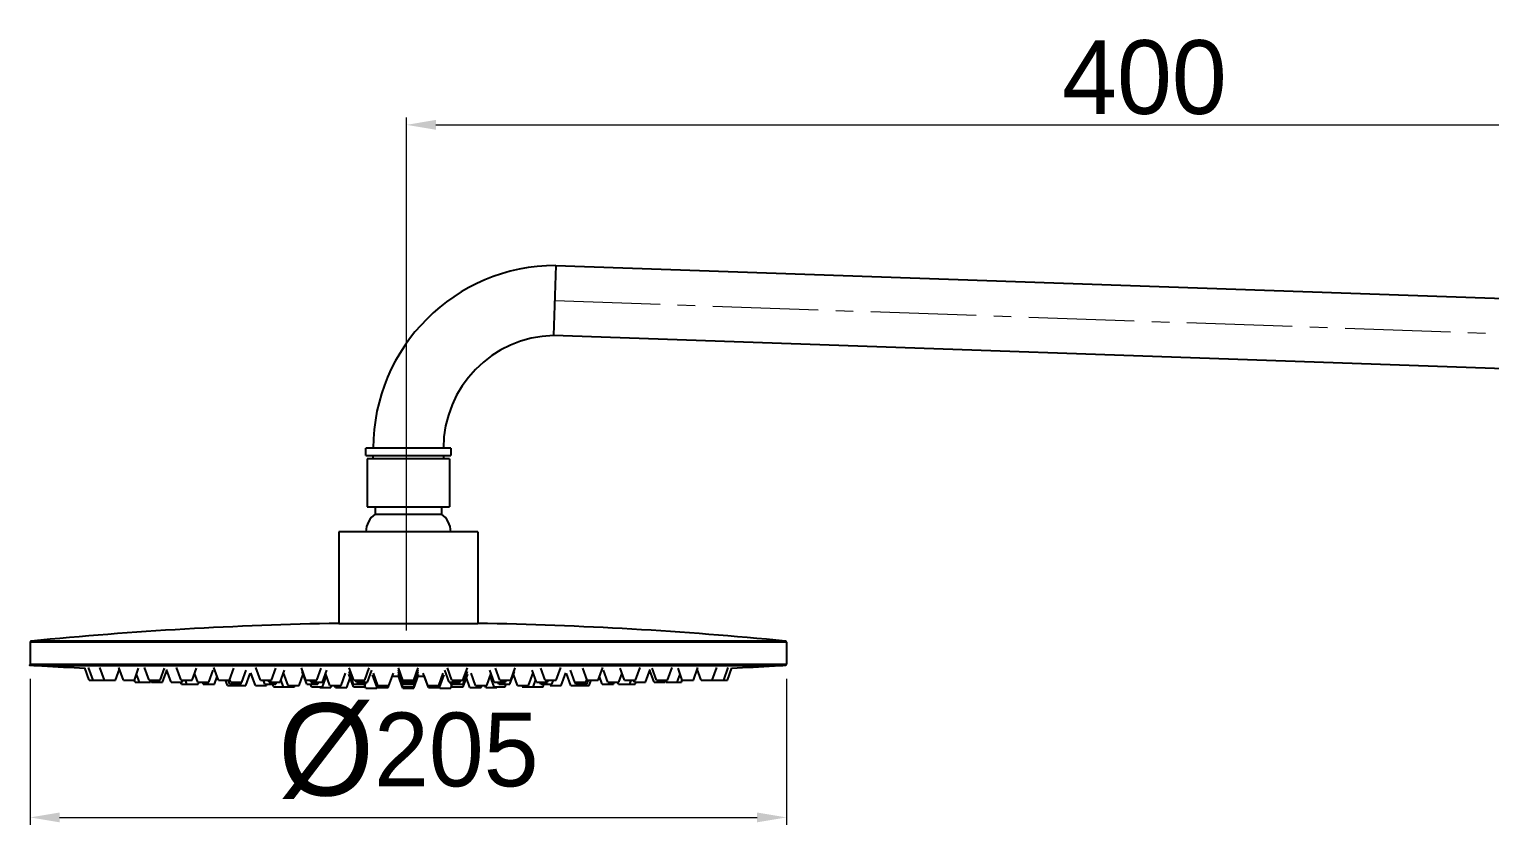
# Model space of a CAD drawing. Extents: x 0 to 3160, y 0 to 2315.
# Drawn here: x 1519.4 to 1915.2, y 1251.1 to 1466.9 of the extents above; entities that cross this region are included whole.
import ezdxf

# ---------------------------------------------------------------- set-up
doc = ezdxf.new("R2010")
doc.units = 0
doc.header["$LTSCALE"] = 3
doc.header["$MEASUREMENT"] = 0
doc.header["$PDMODE"] = 3
doc.header["$PDSIZE"] = -10
doc.linetypes.add('CENTER2', pattern=[28.575, 19.05, -3.175, 3.175, -3.175])
doc.layers.get('0').update_dxf_attribs({"linetype": 'CONTINUOUS'})
doc.layers.get('DEFPOINTS').update_dxf_attribs({"linetype": 'CONTINUOUS'})
doc.layers.add('Cneter', color=1, linetype='CENTER2', lineweight=13)
doc.styles.add('Daelim Dimension', font='')
doc.styles.get('Daelim Dimension').set_extended_font_data('나눔고딕')
doc.dimstyles.new('DEFAULT', dxfattribs={"dimscale": 2, "dimtxt": 2, "dimasz": 2, "dimexe": 0, "dimexo": 2, "dimgap": 1, "dimtad": 1, "dimdec": 1, "dimzin": 9, "dimdsep": 46, "dimtxsty": 'Daelim Dimension', "dimcen": 0.5, "dimclrd": 252, "dimclre": 252, "dimclrt": 3, "dimadec": 1, "dimazin": 0, "dimtfac": 1, "dimtdec": 1, "dimtix": 1, "dimtmove": 0, "dimatfit": 3, "dimfxl": 1, "dimtolj": 1, "dimtzin": 1, "dimlwd": 9, "dimlwe": 9, "dimarcsym": 0})

# ---------------------------------------------------------------- blocks, each defined once
blk = doc.blocks.new('*D2')
at = {"color": 5, "lineweight": 9, "ltscale": 0.5, "transparency": 16777216}
for p, q in [((1621.64, 1303.8), (1621.64, 1442.93)), ((1629.64, 1440.93), (2013.64, 1440.93)), ((2021.64, 1326.8), (2021.64, 1442.93))]:
    blk.add_line(p, q, dxfattribs=at)
at = {"color": 5, "ltscale": 0.5, "transparency": 16777216}
for points in [[(1629.64, 1442.27), (1629.64, 1439.6), (1621.64, 1440.93)], [(2013.64, 1442.27), (2013.64, 1439.6), (2021.64, 1440.93)]]:
    blk.add_solid(points, dxfattribs=at)
at = {"layer": 'DEFPOINTS', "color": 0, "ltscale": 0.5, "transparency": 16777216}
for p in [(2021.64, 1440.93), (2021.64, 1322.8), (1621.64, 1299.8)]:
    blk.add_point(p, dxfattribs=at)
at = {"color": 7, "ltscale": 0.5, "transparency": 16777216, "insert": (1821.64, 1453.75), "char_height": 20, "attachment_point": 5, "style": 'Daelim Dimension'}
blk.add_mtext('\\A1;400', dxfattribs=at)
blk = doc.blocks.new('*D3')
at = {"color": 5, "lineweight": 9, "ltscale": 0.5, "transparency": 16777216}
for p, q in [((1519.65, 1290.68), (1519.65, 1251.1)), ((1724.65, 1290.68), (1724.65, 1251.1)), ((1527.65, 1253.1), (1716.65, 1253.1))]:
    blk.add_line(p, q, dxfattribs=at)
at = {"color": 5, "ltscale": 0.5, "transparency": 16777216}
for points in [[(1527.65, 1254.43), (1527.65, 1251.77), (1519.65, 1253.1)], [(1716.65, 1254.43), (1716.65, 1251.77), (1724.65, 1253.1)]]:
    blk.add_solid(points, dxfattribs=at)
at = {"layer": 'DEFPOINTS', "color": 0, "ltscale": 0.5, "transparency": 16777216}
for p in [(1519.65, 1294.68), (1724.65, 1294.68), (1724.65, 1253.1)]:
    blk.add_point(p, dxfattribs=at)
at = {"color": 7, "ltscale": 0.5, "transparency": 16777216, "insert": (1622.15, 1271.07), "char_height": 20, "attachment_point": 5, "style": 'Daelim Dimension'}
blk.add_mtext('\\A1;{\\H1.25x;\\C256;Ø}205', dxfattribs=at)

msp = doc.modelspace()

# ---------------------------------------------------------------- linework, layer by layer
at = {"ltscale": 0.5}
msp.add_line((1662.15, 1402.77), (1661.49, 1383.78), dxfattribs=at)
at = {"color": 7, "linetype": 'Continuous'}
for p, q in [((1662.15, 1402.77), (1961.97, 1392.3)), ((1961.31, 1373.31), (1661.49, 1383.78)), ((1610.65, 1351.27), (1610.65, 1353.27)), ((1633.65, 1353.27), (1610.65, 1353.27)), ((1610.65, 1351.27), (1633.65, 1351.27)), ((1611, 1350.38), (1611, 1337.38)), ((1633.3, 1350.38), (1611, 1350.38)), ((1612.65, 1350.38), (1612.65, 1351.27)), ((1631.65, 1351.27), (1631.65, 1350.38)), ((1633.3, 1350.38), (1633.3, 1337.38)), ((1633.65, 1353.27), (1633.65, 1351.27)), ((1611, 1337.38), (1633.3, 1337.38)), ((1613.15, 1337.38), (1613.15, 1335.38)), ((1613.15, 1335.38), (1631.15, 1335.38)), ((1631.15, 1337.38), (1631.15, 1335.38)), ((1603.3, 1330.58), (1603.3, 1305.73)), ((1641, 1330.58), (1603.3, 1330.58)), ((1641, 1330.58), (1641, 1305.73)), ((1603.3, 1305.73), (1641, 1305.73)), ((1519.65, 1300.63), (1519.65, 1294.68)), ((1724.65, 1300.63), (1724.65, 1294.68)), ((1519.93, 1294.39), (1519.93, 1294.39)), ((1520.14, 1294.39), (1520.19, 1294.38)), ((1520.79, 1294.38), (1520.18, 1294.38)), ((1521.59, 1294.38), (1521.03, 1294.38)), ((1521.59, 1294.38), (1523.23, 1294.39)), ((1523.23, 1294.39), (1523.73, 1294.39)), ((1523.73, 1294.39), (1622.15, 1294.39)), ((1622.15, 1294.39), (1622.96, 1294.39)), ((1622.96, 1294.39), (1721, 1294.39)), ((1721, 1294.39), (1721.44, 1294.39)), ((1721.44, 1294.39), (1722.5, 1294.39)), ((1724.37, 1294.39), (1721.56, 1294.22)), ((1722.5, 1294.39), (1724.37, 1294.39)), ((1724.37, 1294.39), (1724.37, 1294.39)), ((1721.56, 1294.22), (1522.75, 1294.22)), ((1535.65, 1290.34), (1534.46, 1293.67)), ((1536.7, 1290.34), (1535.47, 1293.79)), ((1539.81, 1290.34), (1538.58, 1293.79)), ((1539.7, 1290.34), (1539.76, 1290.5)), ((1542.81, 1290.34), (1543.86, 1293.29)), ((1544.92, 1290.34), (1543.69, 1293.78)), ((1547.92, 1290.34), (1549.06, 1293.54)), ((1549.25, 1289.76), (1548.48, 1291.92)), ((1551.89, 1290.34), (1550.66, 1293.77)), ((1554.89, 1290.34), (1556.03, 1293.55)), ((1555.52, 1289.76), (1556.68, 1292.99)), ((1557.87, 1289.76), (1556.64, 1293.19)), ((1560.55, 1290.34), (1559.33, 1293.75)), ((1563.55, 1290.34), (1564.7, 1293.57)), ((1565.11, 1289.76), (1564.23, 1292.24)), ((1568.11, 1289.76), (1569.27, 1293.01)), ((1570.69, 1290.34), (1569.48, 1293.74)), ((1569.59, 1289.27), (1570.33, 1291.34)), ((1573.69, 1290.34), (1574.85, 1293.58)), ((1574.05, 1289.76), (1573.77, 1290.55)), ((1577.05, 1289.76), (1578.21, 1293.02)), ((1578.08, 1288.86), (1579.26, 1292.17)), ((1580.69, 1288.86), (1579.47, 1292.3)), ((1580.69, 1288.86), (1579.58, 1291.98)), ((1582.06, 1290.34), (1580.86, 1293.72)), ((1585.06, 1290.34), (1586.23, 1293.6)), ((1587.4, 1289.76), (1588.57, 1293.04)), ((1588.32, 1288.55), (1587.64, 1290.43)), ((1589.55, 1288.86), (1588.33, 1292.28)), ((1592.55, 1288.86), (1593.65, 1291.97)), ((1594.39, 1290.34), (1593.19, 1293.7)), ((1594.62, 1289.27), (1593.41, 1292.66)), ((1597.39, 1290.34), (1598.56, 1293.62)), ((1598.86, 1289.76), (1600.03, 1293.05)), ((1598.9, 1288.55), (1599.97, 1291.53)), ((1600.92, 1288.86), (1599.73, 1292.2)), ((1603.92, 1288.86), (1605.11, 1292.2)), ((1605.45, 1288.32), (1606.39, 1290.97)), ((1607.26, 1288.55), (1606.04, 1291.97)), ((1607.3, 1289.27), (1606.1, 1292.64)), ((1607.36, 1290.34), (1606.16, 1293.68)), ((1610.36, 1290.34), (1611.53, 1293.64)), ((1611.06, 1289.76), (1612.25, 1293.07)), ((1613.7, 1288.32), (1612.47, 1291.76)), ((1613.89, 1288.86), (1612.68, 1292.24)), ((1616.89, 1288.86), (1618.09, 1292.22)), ((1620.65, 1288.19), (1619.42, 1291.65)), ((1620.65, 1288.55), (1619.44, 1291.95)), ((1620.65, 1289.76), (1619.46, 1293.09)), ((1620.65, 1289.27), (1619.46, 1292.62)), ((1620.65, 1290.34), (1619.47, 1293.66)), ((1623.65, 1290.34), (1624.84, 1293.66)), ((1623.65, 1289.76), (1624.84, 1293.09)), ((1623.65, 1289.27), (1624.85, 1292.62)), ((1623.65, 1288.55), (1624.87, 1291.95)), ((1623.65, 1288.19), (1624.89, 1291.65)), ((1627.61, 1288.32), (1626.21, 1292.22)), ((1627.41, 1288.86), (1626.49, 1291.44)), ((1630.41, 1288.86), (1631.62, 1292.24)), ((1630.61, 1288.32), (1631.83, 1291.76)), ((1633.24, 1289.76), (1632.06, 1293.07)), ((1633.95, 1290.34), (1632.77, 1293.64)), ((1636.95, 1290.34), (1638.14, 1293.68)), ((1637, 1289.27), (1638.21, 1292.64)), ((1637.05, 1288.55), (1638.27, 1291.97)), ((1638.86, 1288.32), (1637.91, 1290.97)), ((1640.38, 1288.86), (1639.19, 1292.2)), ((1643.38, 1288.86), (1644.58, 1292.2)), ((1645.45, 1289.76), (1644.27, 1293.05)), ((1645.4, 1288.55), (1644.34, 1291.53)), ((1646.92, 1290.34), (1645.75, 1293.62)), ((1649.69, 1289.27), (1650.9, 1292.66)), ((1649.92, 1290.34), (1651.12, 1293.7)), ((1651.76, 1288.86), (1650.65, 1291.97)), ((1651.76, 1288.86), (1650.75, 1291.67)), ((1654.76, 1288.86), (1655.98, 1292.28)), ((1656.9, 1289.76), (1655.73, 1293.04)), ((1655.99, 1288.55), (1656.66, 1290.43)), ((1659.24, 1290.34), (1658.08, 1293.6)), ((1662.24, 1290.34), (1663.45, 1293.72)), ((1663.61, 1288.86), (1664.84, 1292.3)), ((1666.23, 1288.86), (1665.05, 1292.17)), ((1667.25, 1289.76), (1666.09, 1293.02)), ((1670.61, 1290.34), (1669.46, 1293.58)), ((1670.25, 1289.76), (1670.54, 1290.55)), ((1673.61, 1290.34), (1674.83, 1293.74)), ((1674.71, 1289.27), (1673.97, 1291.34)), ((1676.19, 1289.76), (1675.03, 1293.01)), ((1679.19, 1289.76), (1680.08, 1292.24)), ((1680.76, 1290.34), (1679.6, 1293.57)), ((1683.76, 1290.34), (1684.98, 1293.75)), ((1686.44, 1289.76), (1687.66, 1293.19)), ((1688.78, 1289.76), (1687.63, 1292.99)), ((1689.42, 1290.34), (1688.27, 1293.55)), ((1692.42, 1290.34), (1693.64, 1293.77)), ((1695.05, 1289.76), (1695.82, 1291.92)), ((1696.39, 1290.34), (1695.24, 1293.54)), ((1699.39, 1290.34), (1700.62, 1293.78)), ((1701.49, 1290.34), (1700.44, 1293.29)), ((1704.49, 1290.34), (1705.72, 1293.79)), ((1704.61, 1290.34), (1704.55, 1290.5)), ((1707.61, 1290.34), (1708.84, 1293.79)), ((1708.65, 1290.34), (1709.84, 1293.67)), ((1535.65, 1290.34), (1539.7, 1290.34)), ((1539.81, 1290.34), (1542.81, 1290.34)), ((1544.92, 1290.34), (1547.92, 1290.34)), ((1548.15, 1289.76), (1547.93, 1290.38)), ((1548.15, 1289.76), (1552.25, 1289.76)), ((1551.89, 1290.34), (1554.89, 1290.34)), ((1552.25, 1289.76), (1552.39, 1290.14)), ((1552.52, 1289.76), (1552.32, 1290.34)), ((1552.52, 1289.76), (1555.52, 1289.76)), ((1557.87, 1289.76), (1560.87, 1289.76)), ((1560.65, 1289.27), (1560.48, 1289.76)), ((1560.55, 1290.34), (1563.55, 1290.34)), ((1560.65, 1289.27), (1565.16, 1289.27)), ((1560.87, 1289.76), (1561.07, 1290.34)), ((1562.16, 1289.27), (1561.77, 1290.34)), ((1565.11, 1289.76), (1568.11, 1289.76)), ((1565.16, 1289.27), (1565.33, 1289.76)), ((1566.59, 1289.27), (1566.42, 1289.76)), ((1566.59, 1289.27), (1569.59, 1289.27)), ((1570.69, 1290.34), (1573.69, 1290.34)), ((1573.15, 1288.86), (1572.62, 1290.34)), ((1573.15, 1288.86), (1578.08, 1288.86)), ((1573.74, 1289.27), (1573.36, 1290.34)), ((1573.74, 1289.27), (1576.74, 1289.27)), ((1574.05, 1289.76), (1577.05, 1289.76)), ((1575.08, 1288.86), (1574.93, 1289.27)), ((1576.74, 1289.27), (1576.92, 1289.76)), ((1580.69, 1288.86), (1583.69, 1288.86)), ((1582.06, 1290.34), (1585.06, 1290.34)), ((1583.24, 1289.27), (1582.86, 1290.34)), ((1583.24, 1289.27), (1586.24, 1289.27)), ((1583.69, 1288.86), (1583.84, 1289.27)), ((1584.4, 1289.76), (1584.19, 1290.34)), ((1584.4, 1289.76), (1587.4, 1289.76)), ((1585.65, 1288.55), (1585.4, 1289.27)), ((1585.65, 1288.55), (1591.32, 1288.55)), ((1586.24, 1289.27), (1586.42, 1289.76)), ((1589.55, 1288.86), (1592.55, 1288.86)), ((1591.32, 1288.55), (1591.43, 1288.86)), ((1594.39, 1290.34), (1597.39, 1290.34)), ((1594.62, 1289.27), (1597.62, 1289.27)), ((1595.86, 1289.76), (1595.65, 1290.34)), ((1595.9, 1288.55), (1595.65, 1289.27)), ((1595.86, 1289.76), (1598.86, 1289.76)), ((1595.9, 1288.55), (1598.9, 1288.55)), ((1597.62, 1289.27), (1597.8, 1289.76)), ((1598.15, 1288.32), (1598.07, 1288.55)), ((1598.15, 1288.32), (1601.15, 1288.32)), ((1600.92, 1288.86), (1603.92, 1288.86)), ((1601.15, 1288.32), (1601.34, 1288.86)), ((1602.45, 1288.32), (1602.26, 1288.86)), ((1602.45, 1288.32), (1605.45, 1288.32)), ((1607.26, 1288.55), (1610.26, 1288.55)), ((1607.3, 1289.27), (1610.3, 1289.27)), ((1607.36, 1290.34), (1610.36, 1290.34)), ((1608.06, 1289.76), (1607.85, 1290.34)), ((1608.06, 1289.76), (1611.06, 1289.76)), ((1610.26, 1288.55), (1610.69, 1289.76)), ((1610.3, 1289.27), (1610.48, 1289.76)), ((1610.65, 1288.19), (1610.39, 1288.92)), ((1610.65, 1288.19), (1613.65, 1288.19)), ((1613.65, 1288.19), (1613.7, 1288.32)), ((1613.7, 1288.32), (1616.7, 1288.32)), ((1613.89, 1288.86), (1616.89, 1288.86)), ((1616.7, 1288.32), (1616.89, 1288.86)), ((1620.65, 1290.34), (1623.65, 1290.34)), ((1620.65, 1289.76), (1623.65, 1289.76)), ((1620.65, 1289.27), (1623.65, 1289.27)), ((1620.65, 1288.55), (1623.65, 1288.55)), ((1620.65, 1288.19), (1623.65, 1288.19)), ((1627.41, 1288.86), (1630.41, 1288.86)), ((1627.61, 1288.32), (1630.61, 1288.32)), ((1630.65, 1288.19), (1630.6, 1288.32)), ((1630.65, 1288.19), (1633.65, 1288.19)), ((1633.24, 1289.76), (1636.24, 1289.76)), ((1634.05, 1288.55), (1633.61, 1289.76)), ((1633.65, 1288.19), (1633.91, 1288.92)), ((1634, 1289.27), (1633.83, 1289.76)), ((1633.95, 1290.34), (1636.95, 1290.34)), ((1634, 1289.27), (1637, 1289.27)), ((1634.05, 1288.55), (1637.05, 1288.55)), ((1636.24, 1289.76), (1636.45, 1290.34)), ((1638.86, 1288.32), (1641.86, 1288.32)), ((1640.38, 1288.86), (1643.38, 1288.86)), ((1641.86, 1288.32), (1642.05, 1288.86)), ((1643.15, 1288.32), (1642.96, 1288.86)), ((1643.15, 1288.32), (1646.15, 1288.32)), ((1645.4, 1288.55), (1648.4, 1288.55)), ((1645.45, 1289.76), (1648.45, 1289.76)), ((1646.15, 1288.32), (1646.23, 1288.55)), ((1646.69, 1289.27), (1646.51, 1289.76)), ((1646.69, 1289.27), (1649.69, 1289.27)), ((1646.92, 1290.34), (1649.92, 1290.34)), ((1648.4, 1288.55), (1648.66, 1289.27)), ((1648.45, 1289.76), (1648.66, 1290.34)), ((1651.76, 1288.86), (1654.76, 1288.86)), ((1652.99, 1288.55), (1652.88, 1288.86)), ((1652.99, 1288.55), (1658.65, 1288.55)), ((1656.9, 1289.76), (1659.9, 1289.76)), ((1658.06, 1289.27), (1657.89, 1289.76)), ((1658.06, 1289.27), (1661.06, 1289.27)), ((1658.65, 1288.55), (1658.91, 1289.27)), ((1659.24, 1290.34), (1662.24, 1290.34)), ((1659.9, 1289.76), (1660.11, 1290.34)), ((1660.61, 1288.86), (1660.47, 1289.27)), ((1660.61, 1288.86), (1660.47, 1289.27)), ((1660.61, 1288.86), (1663.61, 1288.86)), ((1661.06, 1289.27), (1661.45, 1290.34)), ((1666.23, 1288.86), (1671.15, 1288.86)), ((1667.25, 1289.76), (1670.25, 1289.76)), ((1667.56, 1289.27), (1667.39, 1289.76)), ((1667.56, 1289.27), (1670.56, 1289.27)), ((1669.23, 1288.86), (1669.37, 1289.27)), ((1670.56, 1289.27), (1670.95, 1290.34)), ((1670.61, 1290.34), (1673.61, 1290.34)), ((1671.15, 1288.86), (1671.68, 1290.34)), ((1674.71, 1289.27), (1677.71, 1289.27)), ((1676.19, 1289.76), (1679.19, 1289.76)), ((1677.71, 1289.27), (1677.89, 1289.76)), ((1679.15, 1289.27), (1678.97, 1289.76)), ((1679.15, 1289.27), (1683.65, 1289.27)), ((1680.76, 1290.34), (1683.76, 1290.34)), ((1682.15, 1289.27), (1682.53, 1290.34)), ((1683.44, 1289.76), (1683.23, 1290.34)), ((1683.44, 1289.76), (1686.44, 1289.76)), ((1683.65, 1289.27), (1683.83, 1289.76)), ((1688.78, 1289.76), (1691.78, 1289.76)), ((1689.42, 1290.34), (1692.42, 1290.34)), ((1691.78, 1289.76), (1691.99, 1290.34)), ((1692.05, 1289.76), (1691.92, 1290.14)), ((1692.05, 1289.76), (1696.15, 1289.76)), ((1696.15, 1289.76), (1696.37, 1290.38)), ((1696.39, 1290.34), (1699.39, 1290.34)), ((1701.49, 1290.34), (1704.49, 1290.34)), ((1704.61, 1290.34), (1708.65, 1290.34))]:
    msp.add_line(p, q, dxfattribs=at)
at = {"color": 9, "linetype": 'Continuous'}
for p, q in [((1724.65, 1300.63), (1519.65, 1300.63)), ((1724.38, 1300.93), (1519.92, 1300.93)), ((1724.38, 1300.93), (1724.38, 1300.93)), ((1724.38, 1300.93), (1724.38, 1300.93)), ((1519.65, 1294.68), (1724.65, 1294.68))]:
    msp.add_line(p, q, dxfattribs=at)
at = {"color": 7, "linetype": 'Continuous'}
for centre, radius, start, end in [((1662.15, 1353.27), 49.5, 90, 180), ((1662.21, 1353.25), 30.55, 91.3438, 179.9582), ((1616.65, 1330.51), 6, 125.6805, 179.2953), ((1627.65, 1330.51), 6, 0.7047, 54.3195), ((1622.15, 252.78), 1053.12, 91.0256, 95.57061), ((1622.15, 252.78), 1053.12, 84.4294, 88.9744), ((1519.95, 1300.63), 0.3, 95.5706, 180), ((1724.35, 1300.63), 0.3, 0, 84.4294), ((1519.95, 1294.68), 0.3, 180, 246.5906), ((1622.15, 3043.94), 1752.54, 266.65631, 266.74841), ((1622.15, 3043.94), 1752.54, 273.25159, 273.34369), ((1724.35, 1294.68), 0.3, 273.3437, 0), ((1622.15, 3043.94), 1752.54, 266.75349, 267.13189), ((1622.15, 3043.94), 1752.54, 267.43887, 267.44032), ((1622.15, 3043.94), 1752.54, 267.85484, 267.86427), ((1622.15, 3043.94), 1752.54, 268.5954, 268.60794), ((1622.15, 3043.94), 1752.54, 269.06486, 269.07173), ((1622.15, 3043.94), 1752.54, 269.85818, 269.91314), ((1622.15, 3043.94), 1752.54, 270.08686, 270.14185), ((1622.15, 3043.94), 1752.54, 270.92827, 270.93516), ((1622.15, 3043.94), 1752.54, 271.39207, 271.40461), ((1622.15, 3043.94), 1752.54, 272.13573, 272.14516), ((1622.15, 3043.94), 1752.54, 272.55968, 272.56113), ((1622.15, 3043.94), 1752.54, 272.86811, 273.24651)]:
    msp.add_arc(centre, radius, start, end, dxfattribs=at)
for points, knots in [([(1519.93, 1294.39), (1519.77, 1294.4), (1519.05, 1294.44), (1519.9, 1294.4), (1520.14, 1294.39)], [0, 0, 0, 0, 0.415373, 1, 1, 1, 1]), ([(1520.79, 1294.38), (1520.8, 1294.39), (1520.88, 1294.39), (1520.97, 1294.38), (1521.04, 1294.38)], [0, 0, 0, 0, 0.132615, 1, 1, 1, 1])]:
    msp.add_open_spline(points, degree=3, knots=knots, dxfattribs=at)
at = {"layer": 'Cneter', "lineweight": 5, "ltscale": 0.5}
msp.add_line((1661.82, 1393.27), (1961.64, 1382.8), dxfattribs=at)

# ---------------------------------------------------------------- dimensions: what is measured, and where the dimension line sits
at = {"color": 5, "ltscale": 0.5}
dim = msp.add_linear_dim(base=(2021.64, 1440.93), p1=(1621.64, 1299.8), p2=(2021.64, 1322.8), dimstyle='DEFAULT', override={"dimtxt": 10, "dimasz": 4, "dimexe": 1, "dimdec": 0, "dimclrd": 5, "dimclre": 5, "dimclrt": 7}, dxfattribs=at)
dim.commit()
dim.dimension.update_dxf_attribs({"geometry": '*D2', "text_midpoint": (1821.64, 1453.75)})
dim = msp.add_linear_dim(base=(1724.65, 1253.1), p1=(1519.65, 1294.68), p2=(1724.65, 1294.68), text='{\\H1.25x;\\C256;Ø}<>', dimstyle='DEFAULT', override={"dimtxt": 10, "dimasz": 4, "dimexe": 1, "dimdec": 0, "dimclrd": 5, "dimclre": 5, "dimclrt": 7}, dxfattribs=at)
dim.commit()
dim.dimension.update_dxf_attribs({"geometry": '*D3', "text_midpoint": (1622.15, 1271.07)})

doc.saveas('drawing.dxf')
